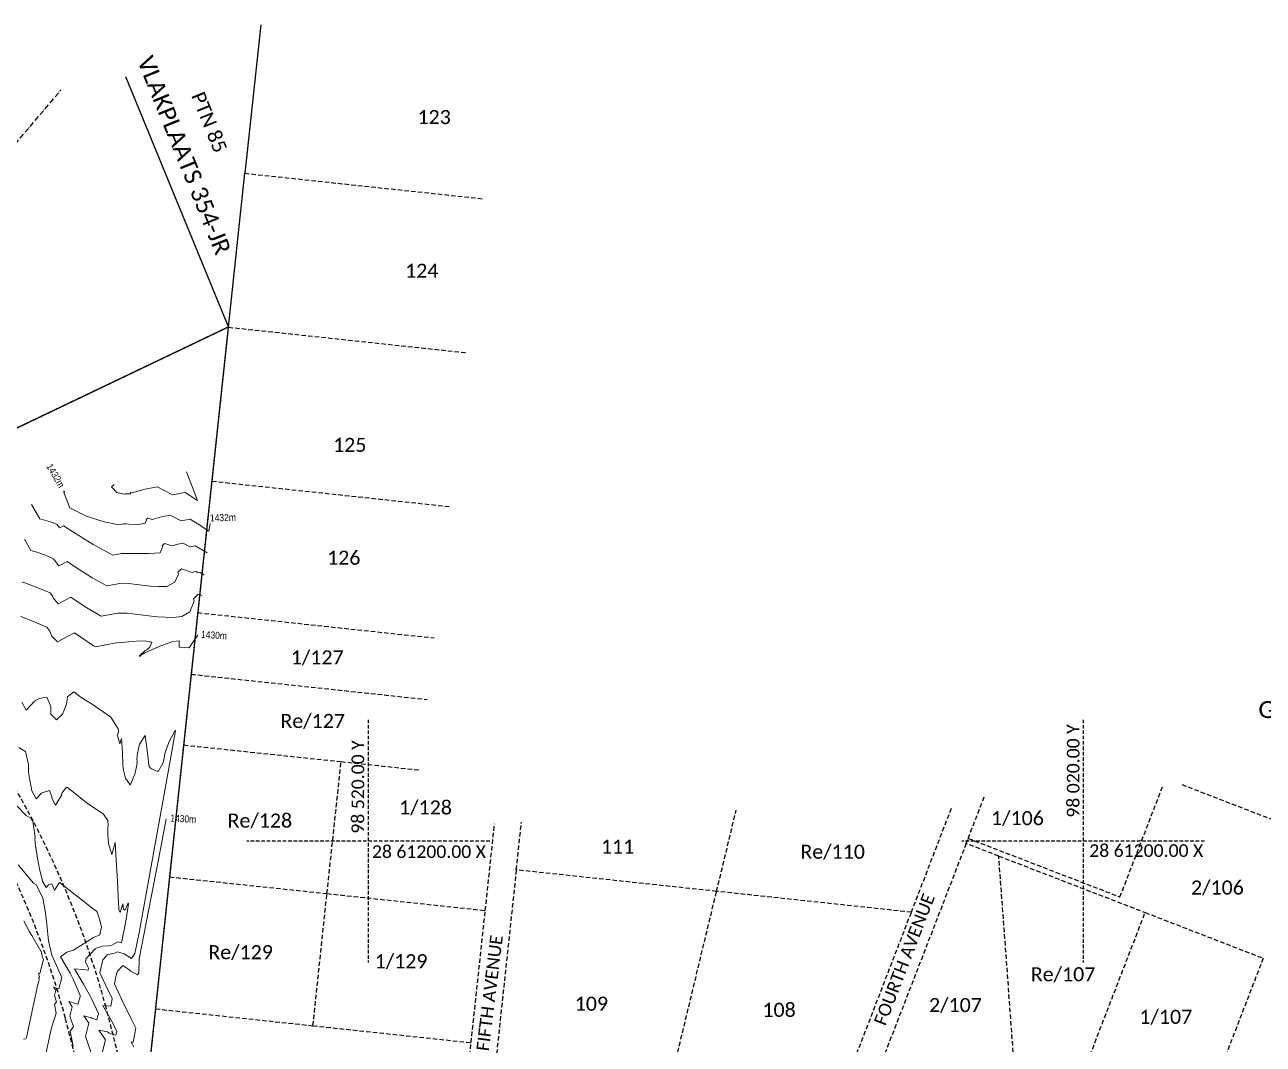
# Model space of a CAD drawing. Header units: metres. Extents: x 5688 to 19740, y -52 to 3406.
# Drawn here: x 7114 to 7995, y 2680 to 3406 of the extents above; entities that cross this region are included whole.
import ezdxf
from ezdxf.enums import TextEntityAlignment as Align

# ---------------------------------------------------------------- set-up
doc = ezdxf.new("R2010")
doc.units = ezdxf.units.M
for name, pattern in [('$RECOVER_240322110956-0', [0]), ('ACAD_ISO10W100', [18, 12, -3, 0, -3]), ('DASHED', [19.05, 12.7, -6.35]), ('HIDDEN', [9.525, 6.35, -3.175])]:
    doc.linetypes.add(name, pattern=pattern)
for name, color, linetype in [('AFSTANDE', 7, 'Continuous'), ('Contours', 7, 'Continuous'), ('DORPNAAM', 7, 'Continuous'), ('ERFNOMMER', 7, 'Continuous'), ('LINES', 7, 'Continuous'), ('PWV_RESERVES', 7, 'Continuous'), ('SITE', 7, 'Continuous'), ('STRAATNAAM', 7, 'Continuous')]:
    doc.layers.add(name, color=color, linetype=linetype)
doc.styles.add('CALIBRII', font='calibri.ttf')
doc.styles.add('MM-STANDARD', font='', dxfattribs={"height": 1})
doc.styles.add('Text_Style_1', font='calibri.ttf')
doc.styles.get('MM-STANDARD').set_extended_font_data('MM-STANDARD')
doc.dimstyles.new('$DIM_Caddie', dxfattribs={"dimtxt": 7, "dimasz": 1, "dimexe": 0, "dimexo": 0, "dimgap": 0, "dimtad": 0, "dimtoh": 1, "dimtxsty": 'Text_Style_1', "dimblk": 'OBLIQUE', "dimcen": 0, "dimse1": 1, "dimse2": 1, "dimsd1": 1, "dimsd2": 1, "dimclrd": 253, "dimclre": 253, "dimclrt": 256, "dimadec": 0, "dimazin": 0, "dimtfac": 1, "dimtmove": 0, "dimatfit": 3, "dimldrblk": 'OBLIQUE', "dimfxl": 0, "dimtfillclr": 2, "dimlwd": -3, "dimlwe": -1, "dimarcsym": 0})

# ---------------------------------------------------------------- blocks, each defined once
blk = doc.blocks.new('CONTOURS-CG')
at = {"layer": 'Contours', "color": 253, "lineweight": 9, "true_color": 0xa1a3a5}
for points, elevation in [([(30992.55, 1896.1), (30990.64, 1894.57), (30994.56, 1890.39), (30999.68, 1889.24), (31000.51, 1889.4), (31004.1, 1889.47), (31004.32, 1890), (31004.29, 1890.12), (31004.52, 1890.34), (31005.23, 1890.11), (31014.66, 1892.73), (31023.24, 1894.41), (31034.11, 1888.75), (31043.19, 1890.38), (31043.19, 1890.38), (31046.53, 1888.34), (31051.86, 1884.76), (31044.08, 1905.16), (31044.04, 1905.25)], 1432.5), ([(31060.86, 1868.25), (31060.86, 1868.25), (31060.01, 1863.01), (31055.34, 1865.91), (31054.82, 1866.49), (31054.71, 1866.57), (31046.73, 1871.45), (31040.23, 1870.28), (31032.45, 1874.33), (31032.45, 1874.33), (31026.31, 1873.13), (31019.56, 1871.26), (31016.5, 1872.24), (31015.48, 1871.29), (31015.65, 1870.79), (31014.68, 1868.48), (31008.86, 1867.34), (31003.01, 1867.94), (31001.13, 1868.21), (30999.2, 1868.17), (30995.61, 1867.5), (30984.6, 1869.83), (30972.98, 1873.63), (30961.1, 1879.51), (30956.67, 1890.49), (30957.42, 1891.09), (30956.24, 1891.7)], 1432), ([(31055.25, 1817.05), (31052.42, 1817.96), (31049.06, 1814.81), (31049.62, 1813.14), (31046.43, 1805.52), (31040.65, 1802.22), (31034.83, 1801.54), (31028.98, 1801.66), (31023.14, 1802), (31017.29, 1802.55), (31011.43, 1803.26), (31005.58, 1804.07), (31001.66, 1804.64), (30995.27, 1804.51), (30983.39, 1802.29), (30973.09, 1808.33), (30971.87, 1809.09), (30961.77, 1815.94), (30952.72, 1811.16), (30949.18, 1815.39), (30948.6, 1816.78), (30947.05, 1818.9), (30938.15, 1822.66), (30929.08, 1826.05), (30927.1, 1826.61)], 1430.5), ([(30933.67, 1881.88), (30939.63, 1871.74), (30946.22, 1869.89), (30949.09, 1868.82), (30951.91, 1867.62), (30953.7, 1865.18), (30956.57, 1866.69), (30959.76, 1864.52), (30977.67, 1853.3), (30991.54, 1845.77), (30997.89, 1846.95), (31001.31, 1847.02), (31017.31, 1847.11), (31025.26, 1847.49), (31026.97, 1851.57), (31026.67, 1852.46), (31028.47, 1854.15), (31033.89, 1852.4), (31037.96, 1853.53), (31041.66, 1854.26), (31046.34, 1851.82), (31050.26, 1852.52), (31050.26, 1852.52), (31058.67, 1847.38)], 1431.5), ([(31052.07, 1788.94), (31051.2, 1787.77), (31045.91, 1779.96), (31038.86, 1780.42), (31038.94, 1784.74), (31034.41, 1784.37), (31025.91, 1781.24), (31019.07, 1778.41), (31014.33, 1776.2), (31011.66, 1774.67), (31011.17, 1774.26), (31010.89, 1773.36), (31010.52, 1774.24), (31014.64, 1777.9), (31015.87, 1778.48), (31018.04, 1780.21), (31019.44, 1783.79), (31013.92, 1784.91), (31008.42, 1784.6), (31002.93, 1784.17), (30997.44, 1783.65), (30993.96, 1783.29), (30979.32, 1780.56), (30977.93, 1781.38), (30964.37, 1790.57), (30952.23, 1784.15), (30948.29, 1788.08), (30946.7, 1791.69), (30944.62, 1794.53), (30932.68, 1799.59), (30926.03, 1802.07)], 1430), ([(31056.65, 1831.84), (31053.79, 1833.59), (31052.46, 1833.35), (31050.86, 1834.18), (31050.86, 1834.18), (31049.6, 1833.94), (31048.22, 1833.55), (31040.45, 1836.05), (31037.87, 1833.64), (31038.3, 1832.36), (31035.84, 1826.51), (31030.06, 1823.59), (31024.23, 1823.48), (31018.38, 1823.78), (31012.53, 1824.34), (31006.67, 1825.08), (31001.49, 1825.83), (30996.58, 1825.73), (30987.46, 1824.03), (30977, 1829.79), (30966.87, 1836.14), (30965.82, 1836.81), (30959.17, 1841.31), (30953.21, 1838.17), (30949.48, 1843.26), (30943.62, 1845.74), (30937.65, 1847.97), (30933.36, 1849.18), (30928.69, 1857.12)], 1431), ([(30983.27, 1488.73), (30986.4, 1500.81), (30986.4, 1500.81), (30981.64, 1507.61), (30987.73, 1506.5), (30988.98, 1505.51), (30993.77, 1504.14), (30994.41, 1506.72), (30991.45, 1513.24), (30984.48, 1525.33), (30990.11, 1524.68), (30991.13, 1530.09), (30991.09, 1530.39), (30989.32, 1533.97), (30982.4, 1548.53), (30984.47, 1557.79), (30987.29, 1560.87), (30987.29, 1560.87), (30987.33, 1561.34), (30992.91, 1562.44), (30994.88, 1563.55), (30999.63, 1561.96), (31004.9, 1558.59), (31007.22, 1562.19), (31010.68, 1578.37), (31032.44, 1699.41), (31036.18, 1720.91), (31036.18, 1721.02), (31036.03, 1721.1), (31031.99, 1713.75), (31029.61, 1707.44), (31028.46, 1703.71), (31028.33, 1702.71), (31027.35, 1697.97), (31023.95, 1691.85), (31023.75, 1691.76), (31018.61, 1693.92), (31017.38, 1695.75), (31016.72, 1701.11), (31016.17, 1707.04), (31014.68, 1717.53), (31010.57, 1711.26), (31009.08, 1704.56), (31008.77, 1700.28), (31008.98, 1699.04), (31008.74, 1696.28), (31007.18, 1689.99), (31004.3, 1682.61), (31003.86, 1682.42), (31000.74, 1687.08), (30999.33, 1692.45), (30998.95, 1694.1), (30998.82, 1696.4), (30998.4, 1705.26), (30997.78, 1715.22), (30996.67, 1711.44), (30994.99, 1717.46), (30995.6, 1720.58), (30995.42, 1722.08), (30990.14, 1730.38), (30976.88, 1739.82), (30971.05, 1743.31), (30967.87, 1745.47), (30963.93, 1748.55), (30959.31, 1744.94), (30958.56, 1739.83), (30955.84, 1732.68), (30951.57, 1728.49), (30947.49, 1732.73), (30947.49, 1738.12), (30944.75, 1744.61), (30939.23, 1743.83), (30935.82, 1741.81), (30929.87, 1735.38), (30926.96, 1741.23)], 1429.5), ([(30975.89, 1492.27), (30972.18, 1503.24), (30974.6, 1512.56), (30974.6, 1512.56), (30970.92, 1517.8), (30976.36, 1516.4), (30976.58, 1516.18), (30980.27, 1515.12), (30981.38, 1519.55), (30976.3, 1530.72), (30975.8, 1531.59), (30970.68, 1540.33), (30964.35, 1551.45), (30969.83, 1550.95), (30970.08, 1550.79), (30974.01, 1550.34), (30974.26, 1551.78), (30973.81, 1552.68), (30972.07, 1556.34), (30972.59, 1558.67), (30978.96, 1565.62), (30978.96, 1565.62), (30978.97, 1565.76), (30984.22, 1567.58), (30988.59, 1567.66), (30990.98, 1568.13), (30995.24, 1570.53), (30997.59, 1569.74), (30998.04, 1571.01), (30998.85, 1574.52), (31000, 1580.26), (31001.46, 1588.23), (31002.83, 1597.52), (31002.49, 1598.3), (31000.32, 1593.13), (30999.2, 1593.83), (30998.73, 1597.67), (30996.82, 1591.48), (30995.95, 1593.54), (30995.67, 1598.75), (30995.49, 1602.59), (30994.9, 1613.89), (30993.88, 1632.54), (30993.31, 1641.34), (30990.81, 1632.77), (30988.46, 1640.21), (30988.03, 1646.91), (30988.08, 1651.43), (30988.38, 1653.45), (30987.98, 1656.84), (30985.06, 1661.43), (30972.75, 1669.77), (30972.21, 1670.2), (30959.28, 1680.36), (30958.76, 1680.71), (30955.43, 1676.3), (30955.34, 1675.15), (30950.92, 1667.92), (30950.88, 1667.92), (30948.22, 1672.77), (30948.28, 1674.06), (30946.53, 1678.2), (30941.25, 1676.67), (30940.84, 1676.42), (30937.05, 1672.32), (30933.98, 1678.06), (30932.51, 1685.66), (30931.72, 1691.44), (30931.52, 1695.38), (30931.62, 1696.75), (30929.58, 1705.94), (30924.66, 1708.85)], 1429), ([(30963.34, 1496.19), (30961.37, 1506.89), (30961.37, 1506.89), (30963.7, 1510.04), (30963.7, 1510.04), (30961.1, 1517.75), (30962.79, 1524.3), (30962.79, 1524.3), (30960.21, 1527.98), (30966.78, 1526.1), (30968.44, 1531.36), (30968.35, 1532.38), (30963.34, 1543.94), (30961.15, 1548.21), (30954.37, 1559.98), (30958.85, 1563.3), (30963.7, 1564.68), (30964.33, 1564.99), (30977.79, 1573.72), (30977.79, 1573.72), (30982.42, 1575.59), (30983.53, 1581.26), (30982.22, 1586.64), (30980.54, 1591.61), (30979.98, 1592.49), (30977.63, 1594.08), (30976.7, 1594.81), (30968.67, 1601.17), (30953.59, 1612.87), (30950.19, 1607.36), (30948.32, 1611.79), (30945.86, 1611.02), (30944.23, 1609.26), (30941.47, 1613.74), (30939.51, 1622.63), (30938.04, 1630.14), (30937.01, 1636.19), (30936.41, 1640.76), (30936.2, 1643.86), (30936.27, 1645.11), (30934.7, 1656.56), (30933.27, 1658.61), (30933.27, 1658.61), (30929.94, 1660.57), (30923.18, 1667.67)], 1428.5), ([(30924.16, 1625.48), (30935.21, 1612.3), (30936.96, 1611.27), (30941.77, 1601.55), (30943.64, 1591.19), (30944.95, 1580.69), (30945.85, 1571.24), (30948.11, 1561.07), (30955.32, 1545.21), (30953.28, 1537.08), (30949.49, 1538.17), (30950.98, 1536.04), (30950.01, 1532.27), (30951.51, 1527.82), (30951.51, 1527.82), (30950.17, 1526), (30951.3, 1519.83), (30948.35, 1510.73), (30947.82, 1508.35), (30945.23, 1496.17), (30941.28, 1478.63), (30938.42, 1478.24), (30930.86, 1478.28), (30921.42, 1471.81)], 1428), ([(30928.18, 1585.55), (30932.41, 1577.64), (30933.86, 1574.98), (30940.49, 1564.02), (30940.65, 1563.93), (30941.64, 1559.45), (30942.28, 1558.04), (30939.79, 1548.07), (30938.78, 1548.35), (30939.18, 1547.79), (30938.92, 1546.78), (30939.32, 1545.59), (30938.96, 1545.11), (30939.26, 1543.46), (30938.47, 1541.03), (30937.83, 1538.1), (30935.72, 1528.06), (30930.08, 1502.54), (30929.78, 1501.51), (30927.95, 1501.26)], 1427.5), ([(31029.67, 1658.14), (31025.47, 1636.54), (31010.32, 1558.53), (31010.11, 1548.49), (31009.15, 1546.99), (31004.34, 1549.68), (31003.82, 1550.4), (30998.78, 1553.63), (30995.02, 1549.58), (30994.14, 1547.61), (30993.83, 1545.65), (30992.73, 1540.73), (30998.1, 1529.22), (31004.83, 1515.27), (31007.93, 1509), (31006.22, 1499.03), (31004.61, 1499.21), (31006.6, 1495.76)], 1430)]:
    blk.add_lwpolyline(points, dxfattribs=dict(at, elevation=elevation))
at = {"layer": 'Contours', "color": 253, "true_color": 0xa1a3a5, "style": 'MM-STANDARD', "width": 0.9}
for s, rotation, p in [('1432m', 300.41385, (30950.88, 1902.39, 1431.45)), ('1432m', 1.2519, (31070, 1872.56, 1432.18)), ('1430m', 356.36562, (31063.64, 1788.91, 1430.74)), ('1430m', 356.73828, (31041.79, 1658.17, 1429.88))]:
    blk.add_text(s, height=5, rotation=rotation, dxfattribs=at).set_placement(p, align=Align.MIDDLE)
blk = doc.blocks.new('*D145')
at = {"layer": 'Defpoints', "color": 0, "linetype": 'Continuous', "ltscale": 0.1, "transparency": 16777216}
for p in [(9107.24, 2767.14), (9107.31, 2766.4), (7193.96, 2585.63)]:
    blk.add_point(p, dxfattribs=at)
at = {"color": 251, "linetype": 'Continuous', "ltscale": 0.1, "true_color": 0x4e4f50, "transparency": 16777216, "insert": (8144.27, 2675.04), "char_height": 8, "attachment_point": 5, "rotation": 5.41943, "style": 'Text_Style_1', "bg_fill": 1, "box_fill_scale": 1.1, "bg_fill_color": 7, "bg_fill_true_color": 16777215, "bg_fill_transparency": 0}
blk.add_mtext('1921,88m', dxfattribs=at)
blk = doc.blocks.new('_Oblique')
at = {"color": 0, "linetype": 'ByBlock', "lineweight": -2}
blk.add_line((-0.5, -0.5), (0.5, 0.5), dxfattribs=at)

msp = doc.modelspace()

# ---------------------------------------------------------------- linework, layer by layer
at = {"layer": 'AFSTANDE', "color": 30, "linetype": 'DASHED', "ltscale": 0.2, "true_color": 0xf8991e}
for p, q in [((7358.285, 2910.903), (7358.285, 2738.103)), ((7867.167, 2910.903), (7867.167, 2738.103)), ((7444.685, 2824.503), (7271.885, 2824.503)), ((7953.567, 2824.503), (7780.767, 2824.503))]:
    msp.add_line(p, q, dxfattribs=at)
at = {"layer": 'DORPNAAM', "color": 251, "linetype": '$RECOVER_240322110956-0', "true_color": 0x636466}
for p, q in [((7281.718, 3405.601), (7270.388, 3299.878)), ((7258.675, 3190.478), (7185.711, 3368.621)), ((7258.656, 3190.307), (7270.388, 3299.878))]:
    msp.add_line(p, q, dxfattribs=at)
at = {"layer": 'LINES', "color": 251, "linetype": 'HIDDEN', "ltscale": 0.5, "true_color": 0x636466}
for p, q in [((7270.388, 3299.878), (7440.515, 3281.657)), ((7258.656, 3190.307), (7428.121, 3172.155)), ((7246.957, 3080.731), (7415.726, 3062.655)), ((7236.961, 2987.113), (7405.137, 2969.104)), ((7232.278, 2943.243), (7400.176, 2925.274)), ((7226.901, 2892.886), (7338.433, 2881.107)), ((7328.85, 2787.142), (7338.915, 2881.056)), ((7338.915, 2881.056), (7394.496, 2875.1)), ((7785.296, 2826.417), (7797.005, 2856.708)), ((7893.31, 2784.717), (7923.958, 2863.965)), ((7937.405, 2864.734), (8029.285, 2829.196)), ((7744.855, 2773.828), (7773.77, 2848.945)), ((7606.183, 2788.683), (7620.171, 2846.599)), ((7441.546, 2775.065), (7448.159, 2836.765)), ((7463.617, 2803.961), (7467.248, 2837.857)), ((7783.85, 2822.694), (7711.329, 2635.463)), ((7783.85, 2822.694), (7785.296, 2826.417)), ((7807.075, 2813.848), (7783.85, 2822.694)), ((7785.296, 2826.417), (7893.31, 2784.717)), ((7819.822, 2640.946), (7807.075, 2813.848)), ((7807.075, 2813.848), (7911.258, 2773.626)), ((7463.617, 2803.961), (7442.568, 2607.496)), ((7606.183, 2788.683), (7463.617, 2803.961)), ((7216.874, 2798.97), (7328.85, 2787.142)), ((7318.898, 2693.041), (7328.85, 2787.142)), ((7328.85, 2787.142), (7441.546, 2775.065)), ((7563.99, 2613.981), (7606.183, 2788.683)), ((7744.855, 2773.828), (7606.183, 2788.683)), ((7431.442, 2680.985), (7441.546, 2775.065)), ((7690.504, 2633.048), (7744.855, 2773.828)), ((7861.703, 2645.361), (7911.258, 2773.626)), ((7911.258, 2773.626), (7995.312, 2741.066)), ((7995.312, 2741.066), (7962.42, 2655.977)), ((7206.846, 2705.051), (7318.898, 2693.041)), ((7318.898, 2693.041), (7431.442, 2680.985)), ((7423.355, 2605.469), (7431.442, 2680.985))]:
    msp.add_line(p, q, dxfattribs=at)
for points in [[(7196.465, 2607.816), (7171.623, 2706.072, 0.1371772), (6987.819, 3013.871), (6905.857, 3083.306)], [(6933.934, 1536.843), (6986.449, 1570.245, -0.4415082), (7150.477, 1525.725), (7219.716, 1390.832), (7252.609, 1378.848), (7467.505, 1413.939), (7474.923, 1425.245), (7455.69, 1501.316), (7434.552, 1513.528), (7427.193, 1542.636), (7432.575, 1551.951), (7177.389, 2561.265), (7142.691, 2698.503, 0.1367315), (6967.854, 2991.59), (6886.583, 3060.439)]]:
    msp.add_lwpolyline(points, format="xyb", dxfattribs=at)
at = {"layer": 'PWV_RESERVES', "color": 251, "linetype": 'ACAD_ISO10W100', "ltscale": 0.3, "true_color": 0x636466}
msp.add_lwpolyline([(7524.892, 399.383), (7371.507, 695.993), (7363.777, 753.224), (7353.711, 772.756), (7315.896, 803.392), (7212.381, 1003.63), (7117.791, 1177.117), (7004.763, 1361.337), (6828.202, 1638.928), (6258.189, 2536.097), (6238.218, 2593.021), (6245.772, 2615.119), (6291.889, 2655.461), (6417.26, 2717.109), (6555.092, 2787.485), (6655.825, 2857.808), (6797.535, 2974.863), (6886.03, 3059.837), (6936.23, 3119.259), (7139.492, 3359.193)], dxfattribs=at)
at = {"layer": 'SITE', "color": 251, "linetype": 'HIDDEN', "ltscale": 0.5, "true_color": 0x636466, "const_width": 1}
msp.add_lwpolyline([(6784.004, 2963.686), (7258.675, 3190.481), (7191.925, 2565.303), (7284.521, 2199), (7363.739, 1884.614), (7754.762, 1822.518), (8737.631, 1918.897), (8922.328, 1937.1), (8838.095, 1737.26), (8800.371, 1699.993), (8778.82, 1692.551), (8766.618, 1670.73), (8772.101, 1649.437), (8761.914, 1612.824), (8530.153, 1574.947), (8515.751, 1256.764), (8244.292, 1269.046), (7913.848, 1215.042), (7872.637, 1467.487), (7207.92, 1358.849), (7024.666, 1328.899)], dxfattribs=at)

# ---------------------------------------------------------------- block references
at = {"layer": 'Contours', "color": 215, "linetype": 'Continuous', "true_color": 0xa953a0}
msp.add_blockref('CONTOURS-CG', (-23815.222, 1182.208), dxfattribs=at)

# ---------------------------------------------------------------- texts
at = {"layer": 'AFSTANDE', "color": 30, "linetype": 'Continuous', "true_color": 0xf8991e, "style": 'CALIBRII'}
for s, p in [('98 020.00 Y', (7860.004, 2874.376)), ('98 520.00 Y', (7350.809, 2863.011))]:
    msp.add_text(s, height=9, rotation=90, dxfattribs=at).set_placement(p, align=Align.MIDDLE_CENTER)
for p in [(7401.442, 2816.955), (7912.034, 2817.718)]:
    msp.add_text('28 61200.00 X', height=9, dxfattribs=at).set_placement(p, align=Align.MIDDLE_CENTER)
at = {"layer": 'DORPNAAM', "color": 251, "linetype": 'Continuous', "true_color": 0x636466, "style": 'CALIBRII'}
msp.add_text('VLAKPLAATS 354-JR', height=12, rotation=292, dxfattribs=at).set_placement((7227.294, 3312.751), align=Align.MIDDLE_CENTER)
msp.add_text('GERARDSVILLE AGRICULTURAL HOLDINGS', height=12, dxfattribs=at).set_placement((8151.208, 2918.08), align=Align.MIDDLE_CENTER)
at = {"layer": 'ERFNOMMER', "color": 251, "linetype": 'Continuous', "true_color": 0x636466, "style": 'CALIBRII'}
msp.add_text('PTN 85', height=10, rotation=292, dxfattribs=at).set_placement((7245.083, 3336.235), align=Align.MIDDLE_CENTER)
for s, p in [('123', (7405.143, 3339.892)), ('124', (7396.289, 3230.451)), ('125', (7345.06, 3106.546)), ('126', (7340.8, 3026.21)), ('1/127', (7321.901, 2955.265)), ('Re/127', (7318.691, 2910.012)), ('1/128', (7398.967, 2848.445)), ('Re/128', (7281.07, 2839.103)), ('1/106', (7820.341, 2840.815)), ('111', (7535.715, 2820.542)), ('Re/110', (7688.828, 2816.897)), ('2/106', (7962.691, 2791.432)), ('Re/129', (7267.377, 2745.407)), ('1/129', (7381.59, 2738.969)), ('Re/107', (7852.839, 2729.683)), ('109', (7517.073, 2708.692)), ('108', (7650.671, 2704.343)), ('2/107', (7776.215, 2707.758)), ('1/107', (7925.945, 2699.372))]:
    msp.add_text(s, height=10, dxfattribs=at).set_placement(p, align=Align.MIDDLE_CENTER)
at = {"layer": 'STRAATNAAM', "color": 251, "linetype": 'Continuous', "true_color": 0x636466, "style": 'CALIBRII'}
for s, rotation, p in [('FOURTH AVENUE', 69, (7739.843, 2740.265)), ('FIFTH AVENUE', 83, (7444.616, 2716.378))]:
    msp.add_text(s, height=9, rotation=rotation, dxfattribs=at).set_placement(p, align=Align.MIDDLE_CENTER)

# ---------------------------------------------------------------- dimensions: what is measured, and where the dimension line sits
at = {"color": 1, "linetype": 'Continuous', "ltscale": 0.1}
dim = msp.add_linear_dim(base=(9107.313, 2766.402), p1=(7193.957, 2585.628), p2=(9107.242, 2767.141), angle=5.419435, dimstyle='$DIM_Caddie', override={"dimtxt": 8, "dimpost": '<>m', "dimtfill": 2, "dimtfillclr": 7}, dxfattribs=at)
dim.commit()
dim.dimension.update_dxf_attribs({"geometry": '*D145', "text_midpoint": (8144.268, 2675.038), "dimtype": 161})

doc.saveas('drawing.dxf')
